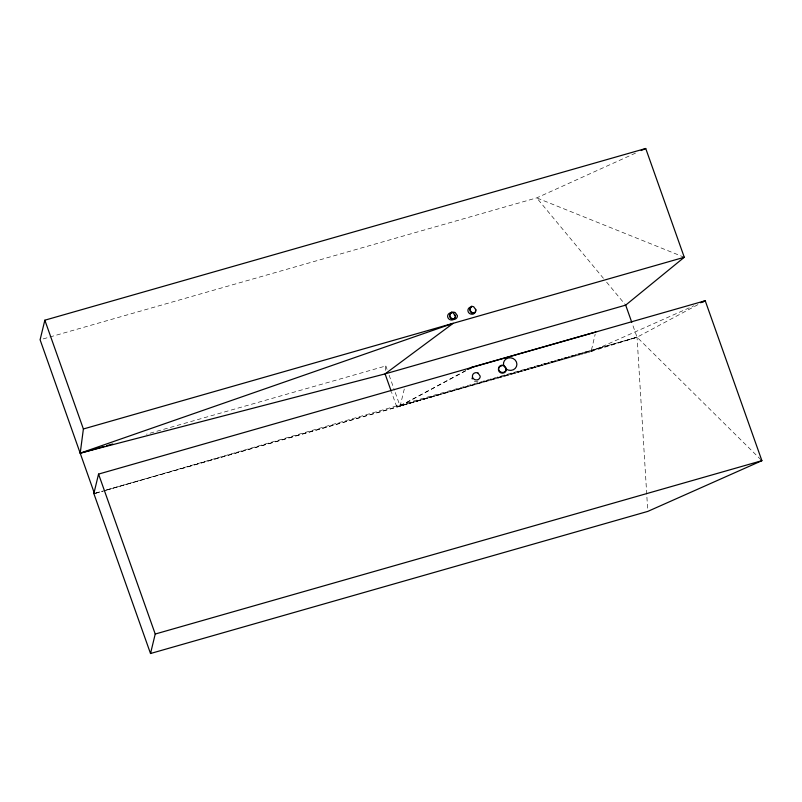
<?xml version="1.0" encoding="UTF-8"?>
<svg xmlns="http://www.w3.org/2000/svg" width="802" height="802" viewBox="0 0 802 802"><rect width="100%" height="100%" fill="white"/><g stroke="black" fill="none" stroke-linecap="round" stroke-linejoin="round"><path stroke-width="0.6" stroke-dasharray="4.01 3.01" d="M385.401 370.484L385.842 365.953L146.425 434.233M404.288 389L400.168 406.023L396.439 405.972L104.09 490.764M106.546 489.932L591.114 351.466L595.174 334.274M465.631 370.674L400.108 405.872L396.439 405.972L391.566 392.228M465.691 370.835L400.168 406.023L637.049 337.221L699.735 303.677M635.505 153.122L536.708 197.883L40.1 339.787M761.018 459.807L637.049 337.221L400.108 405.872L591.114 351.466L693.82 305.813M591.114 351.466L637.049 337.221L632.177 323.467M94.466 493.561L102.887 491.115M95.719 493.029L101.734 491.305M95.669 493.21L105.303 490.463M106.506 490.122L400.108 406.223L394.815 391.266M400.108 406.223L396.439 405.972L637.049 337.221L647.635 508.919M684.276 257.272L536.708 197.883L603.435 278.324M606.613 282.154L625.68 305.131M385.842 365.953L387.065 369.411M389.11 375.156L394.404 390.113M478.122 380.93A3.91 3.639 13.6 0 1 474.243 381.11"/><path stroke-width="1.2" d="M391.165 391.075L385.07 373.892L453.21 323.306L80.25 453.11L385.07 373.892L625.68 305.131L684.276 257.272L645.73 148.49L44.842 320.198L83.388 428.98L80.2 453.29L104.27 446.413M44.842 320.198L40.1 339.787L94.065 492.408M93.844 493.561L98.556 474.092L705.229 300.74L761.9 460.679L647.785 511.405L150.515 653.51L93.844 493.561L94.516 493.37M150.515 653.51L155.227 634.041L98.556 474.092M451.426 312.219L451.305 312.72A3.9 3.639 13.6 0 0 447.636 316.539A3.9 3.639 13.6 0 0 451.827 320.018A3.9 3.639 13.6 0 0 455.386 316.188L453.33 312.64L451.426 312.219A3.9 3.639 13.6 0 0 452.929 318.855L453.842 318.935A3.9 3.639 13.6 0 0 455.506 315.697L455.406 315.266M453.33 312.64L451.195 312.71M475.726 309.341L475.676 310.394A3.9 3.639 13.6 0 1 472.107 314.214A3.9 3.639 13.6 0 1 467.927 310.745A3.9 3.639 13.6 0 1 471.496 306.925L471.736 306.304L473.651 306.715L475.827 309.772A3.9 3.639 13.6 0 1 474.162 313.011L473.1 313.562A3.9 3.639 13.6 0 1 470.844 307.537M500.077 366.454A3.91 3.639 13.6 0 0 500.608 372.78A3.91 3.639 13.6 0 0 506.162 369.361L504.157 365.592L506.333 368.649A3.91 3.639 13.6 0 1 502.082 372.449A3.91 3.639 13.6 0 1 498.704 367.737A3.91 3.639 13.6 0 1 504.127 365.572M506.232 368.228L506.293 369.141A6.747 6.286 13.6 0 0 516.478 366.484A6.747 6.286 13.6 0 0 510.794 357.832A6.747 6.286 13.6 0 0 503.546 364.97L503.987 366.303M467.817 369.501L472.188 367.156L595.816 332.008M470.062 368.489L472.188 367.156M703.033 301.913L705.229 300.74L700.667 302.765M641.189 150.555L645.73 148.49M83.388 428.98L684.276 257.272M106.676 445.732L112.691 444.007M155.227 634.041L761.9 460.679M474.162 313.011L473.25 312.94A3.9 3.639 13.6 0 1 471.736 306.294M454.233 314.815L455.285 315.767M625.68 305.131L631.775 322.324M500.979 366.053A3.91 3.639 13.6 0 1 501.972 365.882M472.248 378.965A3.91 3.639 13.6 0 1 472.037 378.033M453.822 319.447L452.809 319.366A3.91 3.639 13.6 0 1 449.812 314.554A3.91 3.639 13.6 0 1 455.185 312.539L457.401 315.617A3.91 3.639 13.6 0 1 453.822 319.447M478.002 373.07L477.972 373.05A3.91 3.639 13.6 0 0 472.548 375.206A3.91 3.639 13.6 0 0 475.927 379.927A3.91 3.639 13.6 0 0 480.177 376.128L478.002 373.07"/></g></svg>
